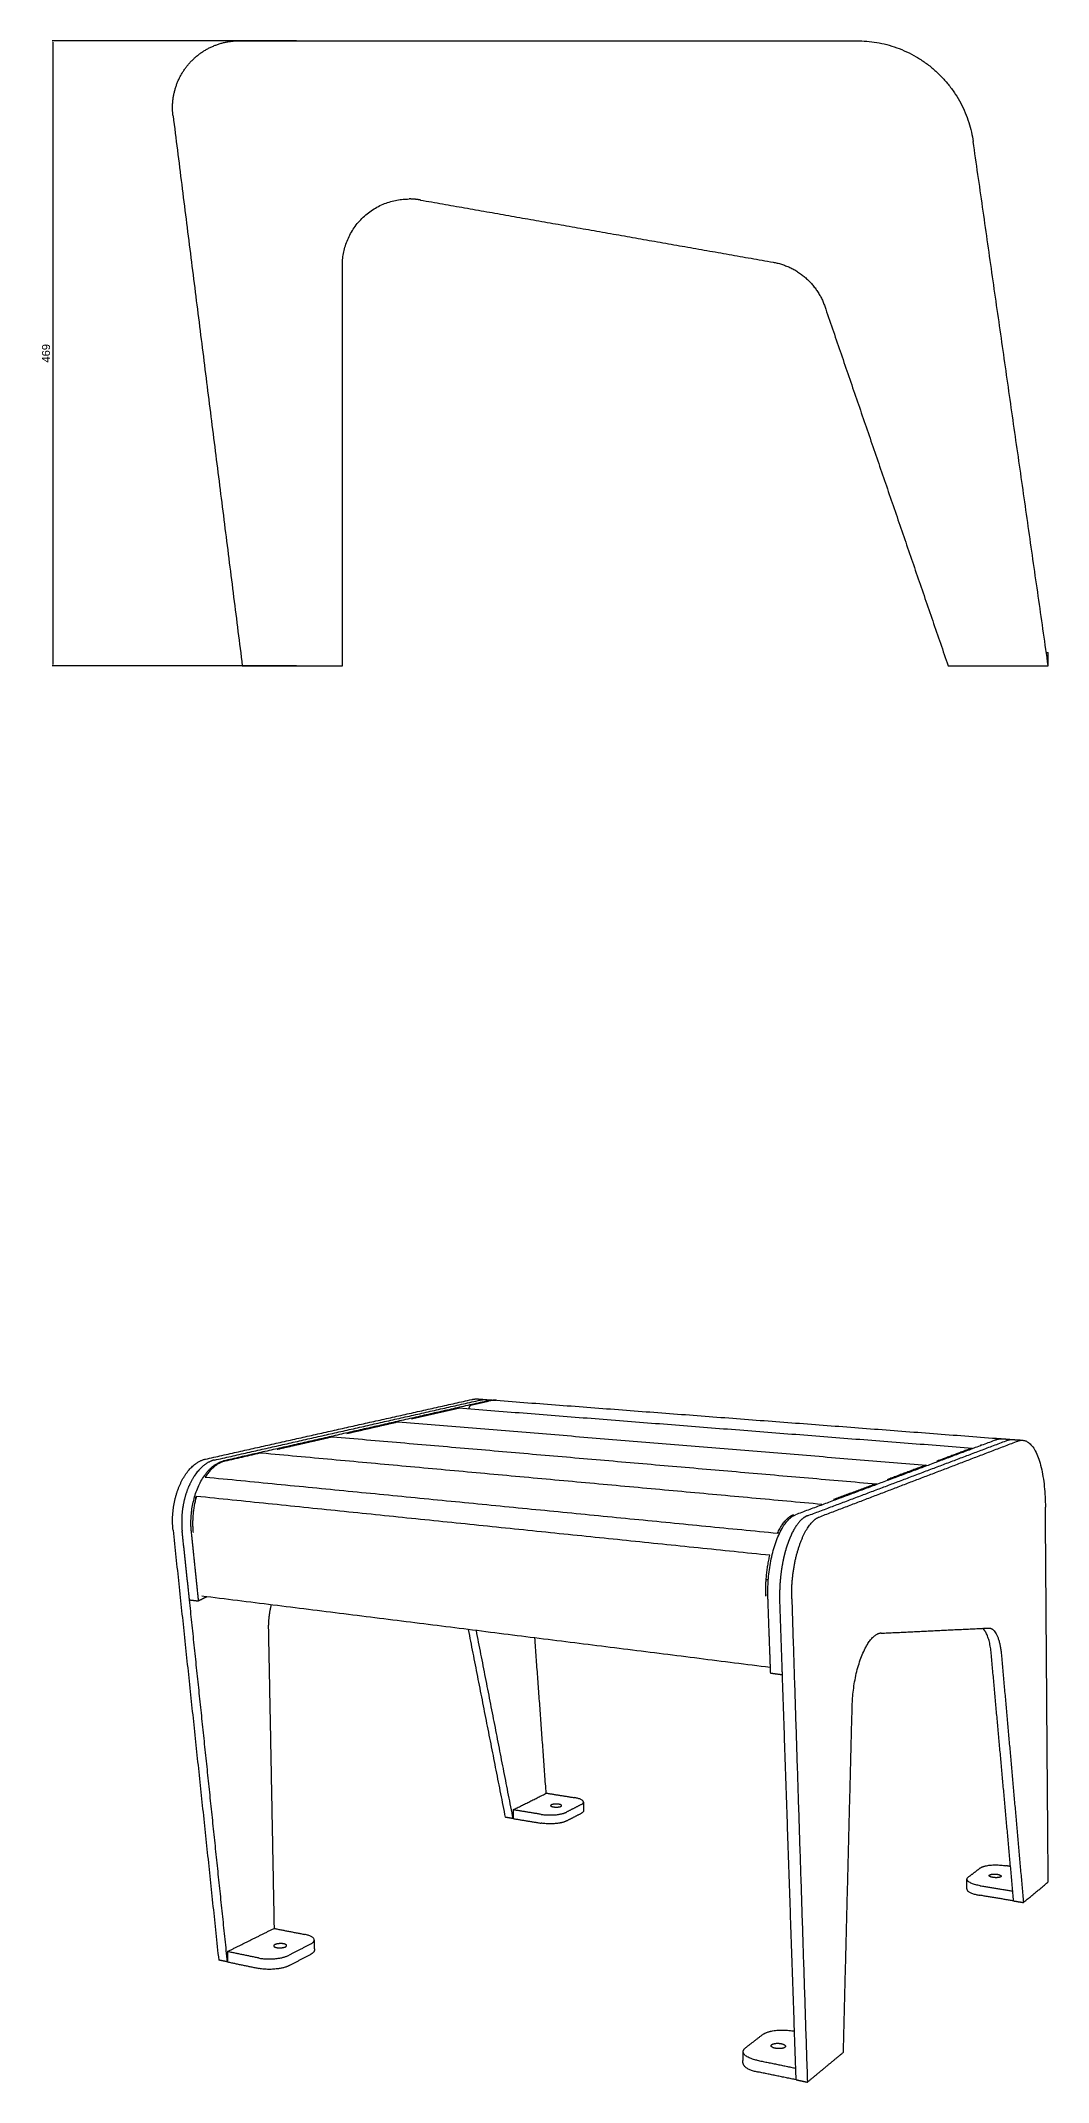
# Model space of a CAD drawing. Header units: millimetres. Extents: x 364 to 2200, y 0 to 1623.
# Drawn here: x 364 to 1119, y 0 to 1530 of the extents above; entities that cross this region are included whole.
import ezdxf

# ---------------------------------------------------------------- set-up
doc = ezdxf.new("R2010")
doc.units = ezdxf.units.MM
doc.header["$MEASUREMENT"] = 0
doc.layers.add('Domyślny', color=7, linetype='Continuous', true_color=0x000000)
doc.layers.add('Utwórz2D linie widoczne', color=7, linetype='Continuous', true_color=0x000000)
doc.styles.add('Arial', font='arial.ttf')
doc.dimstyles.new('Domyślny', dxfattribs={"dimtxt": 6, "dimasz": 1, "dimexe": 0.5, "dimexo": 0.5, "dimgap": 2, "dimtad": 1, "dimtoh": 1, "dimdec": 0, "dimzin": 1, "dimdsep": 46, "dimtxsty": 'Arial', "dimcen": 0.5, "dimazin": 0, "dimtfac": 1, "dimtdec": 4, "dimtix": 1, "dimtmove": 1, "dimatfit": 3, "dimfxl": 0, "dimtolj": 1, "dimtzin": 1, "dimarcsym": 0})

# ---------------------------------------------------------------- blocks, each defined once
blk = doc.blocks.new('*D3')
at = {"layer": 'Defpoints', "color": 0}
for p in [(556.4, 1530.5), (373.2, 1061.9), (556.4, 1061.9)]:
    blk.add_point(p, dxfattribs=at)
at = {"layer": 'Domyślny', "color": 0, "lineweight": -2}
for p, q in [((555.9, 1530.5), (372.7, 1530.5)), ((373.2, 1529.5), (373.2, 1062.9)), ((555.9, 1061.9), (372.7, 1061.9))]:
    blk.add_line(p, q, dxfattribs=at)
at = {"layer": 'Domyślny', "color": 0}
for points in [[(373.4, 1529.5), (373, 1529.5), (373.2, 1530.5)], [(373, 1062.9), (373.4, 1062.9), (373.2, 1061.9)]]:
    blk.add_solid(points, dxfattribs=at)
at = {"layer": 'Domyślny', "color": 0, "insert": (368.1, 1296.2), "char_height": 6, "attachment_point": 5, "rotation": 90, "style": 'Arial'}
blk.add_mtext('\\A1;469', dxfattribs=at)

msp = doc.modelspace()

# ---------------------------------------------------------------- linework, layer by layer
at = {"layer": 'Utwórz2D linie widoczne'}
for points in [[(512.9, 1530.5), (744.4, 1530.5), (975.9, 1530.5)], [(463.3, 1474.2), (489.2, 1268), (515.2, 1061.9)], [(1119.2, 1061.9), (1091.1, 1258.4), (1063, 1454.9)], [(648.8, 1411.1), (780.9, 1387.8), (913, 1364.5)], [(590.2, 1061.9), (590.2, 1211.9), (590.2, 1361.9)], [(951.7, 1331.5), (997.9, 1196.7), (1044.2, 1061.9)], [(1117.7, 1071.9), (1118.4, 1071.9), (1119.2, 1071.9)], [(1119.2, 1061.9), (1119.2, 1066.9), (1119.2, 1071.9)], [(515.2, 1061.9), (552.7, 1061.9), (590.2, 1061.9)], [(1044.2, 1061.9), (1081.7, 1061.9), (1119.2, 1061.9)], [(487.5, 467.1), (587.3, 489.5), (687.2, 511.8)], [(494.3, 466.4), (593.8, 488.9), (693.4, 511.4)], [(699.6, 510.9), (600.4, 488.3), (501.2, 465.8)], [(641.9, 497.4), (659.5, 501.4), (677.2, 505.4)], [(677.5, 505.5), (869.9, 490.4), (1062.2, 475.4)], [(685.8, 507.5), (692.9, 509.1), (699.9, 510.7)], [(692.1, 512.2), (695.2, 512), (698.3, 511.7)], [(698.3, 511.7), (701.4, 511.5), (704.5, 511.3)], [(705.6, 511.2), (894.5, 496.9), (1083.3, 482.5)], [(593.6, 486.4), (612.6, 490.7), (631.7, 495.1)], [(632, 495.1), (829.9, 478.9), (1027.9, 462.6)], [(541.3, 474.5), (561.9, 479.2), (582.6, 483.9)], [(582.9, 483.9), (786.7, 466.3), (990.4, 448.6)], [(1081.1, 481.9), (1005.5, 453.6), (929.8, 425.4)], [(938.7, 424.6), (1013.7, 452.9), (1088.8, 481.3)], [(947.5, 423.7), (1022, 452.2), (1096.5, 480.7)], [(1062.1, 475.4), (1048.7, 470.4), (1035.4, 465.4)], [(1084.7, 482.4), (1088.6, 482.1), (1092.4, 481.8)], [(1092.5, 481.8), (1096.3, 481.6), (1100.1, 481.3)], [(501.5, 465.6), (515, 468.7), (528.5, 471.8)], [(529.9, 471.8), (739.7, 452.6), (949.6, 433.4)], [(1027.6, 462.6), (1013.1, 457.2), (998.6, 451.7)], [(487.4, 453.7), (701.8, 432.7), (916.3, 411.6)], [(990.2, 448.6), (974.3, 442.7), (958.4, 436.8)], [(910.6, 395), (695.7, 417.1), (480.8, 439.2)], [(1119.2, 150.1), (1118.1, 290.6), (1117.1, 431.1)], [(463.3, 413.8), (480.4, 252.7), (497.5, 91.5)], [(475.6, 361.6), (472.9, 387.3), (470.1, 413.1)], [(482.4, 360.8), (479.8, 386.5), (477.1, 412.3)], [(907.8, 376.9), (908.6, 376.8), (909.4, 376.7)], [(475.6, 361.6), (479, 361.2), (482.4, 360.8)], [(504.1, 90.2), (489.9, 225.9), (475.6, 361.6)], [(488.6, 363.9), (485.5, 362.3), (482.4, 360.8)], [(910.7, 310.9), (697.8, 337.7), (484.9, 364.4)], [(911.2, 306.5), (910.1, 335.4), (909.1, 364.3)], [(920, 305.3), (919, 334.3), (918, 363.3)], [(927, 362.3), (932.8, 181.1), (938.7, 0)], [(534.7, 339.6), (536.9, 227.5), (539, 115.3)], [(684.5, 339.3), (698.3, 269), (712.2, 198.6)], [(718.2, 197.6), (704.4, 268.1), (690.6, 338.6)], [(993.9, 336.6), (1034.2, 338.5), (1074.4, 340.5)], [(734.2, 333.1), (738.5, 274.8), (742.7, 216.4)], [(920, 305.3), (915.6, 305.9), (911.2, 306.5)], [(1093.3, 135.9), (1084.9, 228.7), (1076.5, 321.4)], [(1084.1, 320.5), (1092.4, 227.6), (1100.6, 134.7)], [(930.3, 1.8), (925.1, 153.5), (920, 305.3)], [(965.7, 22.4), (969, 152.4), (972.3, 282.3)], [(718.1, 204.2), (730.7, 210.4), (743.2, 216.7)], [(743.2, 216.7), (753.5, 215), (763.8, 213.4)], [(739.1, 200.8), (728.6, 202.5), (718.1, 204.2)], [(718.1, 204.2), (718.2, 200.9), (718.2, 197.6)], [(769.3, 208.2), (763.6, 205.2), (757.8, 202.3)], [(757.8, 195.7), (763.5, 198.7), (769.3, 201.6)], [(770.9, 210), (770.9, 206.7), (770.9, 203.5)], [(718.2, 197.6), (715.2, 198.1), (712.2, 198.6)], [(718.2, 197.6), (728.6, 195.9), (739.1, 194.2)], [(1068.3, 160.6), (1063.8, 157.1), (1059.3, 153.7)], [(1091, 161.7), (1089.2, 162), (1087.5, 162.3)], [(1058.1, 145), (1058.2, 148.6), (1058.3, 152.1)], [(1093.3, 135.9), (1080.7, 138), (1068, 140.1)], [(1068.3, 147.3), (1080.5, 145.3), (1092.7, 143.3)], [(1100.6, 134.7), (1109.9, 142.4), (1119.2, 150.1)], [(1093.3, 135.9), (1097, 135.3), (1100.6, 134.7)], [(504, 97.9), (521.5, 106.6), (539, 115.3)], [(539, 115.3), (550.5, 113), (562, 110.8)], [(527.3, 93.1), (515.6, 95.5), (504, 97.9)], [(504, 97.9), (504.1, 94), (504.1, 90.2)], [(566.3, 103.5), (558.2, 99.3), (550.2, 95.2)], [(550.3, 87.4), (558.4, 91.6), (566.4, 95.8)], [(569.1, 106.5), (569.1, 102.7), (569.2, 98.9)], [(504.1, 90.2), (500.8, 90.9), (497.5, 91.5)], [(504.1, 90.2), (515.8, 87.7), (527.5, 85.3)], [(905.4, 35.8), (898.8, 30.7), (892.3, 25.7)], [(929, 38.2), (929, 38.2), (928.9, 38.2)], [(890.4, 14.4), (890.5, 18.7), (890.6, 22.9)], [(901.1, 16.4), (915.6, 13.5), (930, 10.5)], [(938.7, 0), (952.2, 11.2), (965.7, 22.4)], [(930.3, 1.8), (915.6, 4.8), (901, 7.8)], [(930.3, 1.8), (934.5, 0.9), (938.7, 0)]]:
    msp.add_open_spline(points, degree=2, dxfattribs=at)
for points, weights in [([(975.9, 1530.5), (1052.2, 1530.5), (1063, 1454.9)], [1, 0.755451714527, 1]), ([(1023.2, 1516.7), (1023.3, 1516.6), (1023.3, 1516.6)], [0.863765396521, 0.863698770794, 0.863632579751]), ([(1042.6, 1499.9), (1042.6, 1499.8), (1042.7, 1499.8)], [0.85474184885, 0.854764342632, 0.85478726215]), ([(590.2, 1361.9), (590.2, 1411.9), (640.2, 1411.9)], [1, 0.707106781187, 1]), ([(648.8, 1411.1), (644.5, 1411.9), (640.2, 1411.9)], [1, 0.996194698092, 1]), ([(913, 1364.5), (942.1, 1359.4), (951.7, 1331.5)], [1, 0.861338849661, 1]), ([(686.6, 507.6), (685.4, 507.3), (684.9, 504.9)], [2693.18173751, 2098.38128555, 2395.33636159]), ([(687.2, 511.8), (689.6, 512.4), (692.1, 512.2)], [2736.11473181, 2665.66077712, 2612.36918717]), ([(693.4, 511.4), (695.8, 511.9), (698.3, 511.7)], [2731.25800457, 2660.9390116, 2607.75171132]), ([(699.6, 510.9), (702.4, 511.5), (705.1, 511.2)], [2726.40127733, 2648.38893903, 2591.50526306]), ([(705.6, 511.2), (703.2, 511.4), (700.7, 510.8)], [2694.03535887, 2701.76918698, 2725.53873975]), ([(1068.4, 477.1), (1068.8, 477.9), (1069.2, 478)], [2095.21244945, 2165.23296266, 2427.54573919]), ([(1079.7, 482), (1081.9, 482.8), (1084.1, 482.4)], [2459.90274143, 2435.03923347, 2430.66958956]), ([(1081.1, 481.9), (1083, 482.6), (1084.7, 482.4)], [2459.04020386, 2396.28576791, 2348.94386631]), ([(1088.8, 481.3), (1090.6, 482), (1092.4, 481.8)], [2454.18347661, 2391.75751161, 2344.61848848]), ([(1096.5, 480.7), (1116.6, 488.4), (1117.1, 431.1)], [2449.32674937, 1899.4438661, 2538.44006005]), ([(492, 465.7), (482.5, 462.1), (476.1, 448.9)], [2252.42084737, 1967.20619996, 1971.4029994]), ([(476.7, 417.5), (475.7, 460), (501.2, 465.8)], [2299.45683121, 1618.97316605, 2332.14881149]), ([(502.4, 465.7), (494, 463.8), (487.4, 453.7)], [2331.28627391, 2198.18895297, 2307.71787668]), ([(492.4, 465.9), (492.2, 465.8), (492, 465.7)], [1, 0.999952508611, 1]), ([(494.3, 466.4), (493.3, 466.2), (492.4, 465.9)], [1, 0.998190232629, 1]), ([(528.5, 471.8), (529.2, 471.9), (529.9, 471.8)], [1, 0.987622792552, 1]), ([(475.1, 446.9), (472.3, 440.3), (470.9, 432.7)], [1973.7658454, 1986.56929471, 2067.00818375]), ([(470.9, 432.7), (469.1, 422.8), (470.1, 413.1)], [2202.40237695, 2190.65287766, 2305.880263]), ([(480.8, 439.2), (476.9, 425.9), (478.3, 412.2)], [2299.29045795, 2177.34285262, 2300.16099819]), ([(477.1, 412.3), (476.8, 414.9), (476.7, 417.5)], [1, 0.999227094427, 1]), ([(909.1, 370.1), (910, 418), (929.8, 425.4)], [2032.09575773, 1429.92033797, 2064.78773802]), ([(916.3, 411.6), (921.7, 423.1), (928.3, 425.5)], [2042.08187836, 1946.184518, 2065.65027559]), ([(936.6, 423.6), (931.3, 420.2), (926.8, 410.8)], [1975.1249608, 1790.43927676, 1747.69269695]), ([(936.7, 423.6), (936.6, 423.6), (936.6, 423.6)], [2016.11781662, 2015.93559734, 2015.75389818]), ([(936.9, 423.7), (936.8, 423.6), (936.7, 423.6)], [1, 0.999943361914, 1]), ([(937.1, 423.9), (937, 423.8), (936.9, 423.7)], [1, 0.99993044575, 1]), ([(938.7, 424.6), (937.9, 424.3), (937.1, 423.9)], [1, 0.997050075451, 1]), ([(922.2, 398.4), (922, 397.7), (921.8, 396.9)], [1, 0.999970345506, 1]), ([(922.4, 398.8), (922.3, 398.6), (922.2, 398.4)], [1993.30255556, 1991.67543578, 1990.09493077]), ([(922.7, 400.1), (922.5, 399.5), (922.4, 398.8)], [1, 0.999975622404, 1]), ([(922.8, 400.3), (922.8, 400.2), (922.7, 400.1)], [2005.94369015, 2005.03739132, 2004.14292161]), ([(923.2, 401.6), (923, 401), (922.8, 400.3)], [1, 0.99996970389, 1]), ([(924.1, 404.3), (924, 404.1), (924, 403.9)], [1, 0.999996008741, 1]), ([(924.2, 404.6), (924.2, 404.5), (924.1, 404.3)], [2013.81148178, 2015.31659178, 2016.85851771]), ([(924.3, 404.8), (924.3, 404.7), (924.2, 404.6)], [1734.85549028, 1734.83655164, 1734.82746304]), ([(924.4, 405.1), (924.4, 404.9), (924.3, 404.8)], [2009.85581449, 2010.97708854, 2012.12019895]), ([(925.1, 406.9), (924.8, 406), (924.4, 405.1)], [1, 0.999914889648, 1]), ([(925.9, 408.8), (925.5, 407.8), (925.1, 406.9)], [1, 0.999899663337, 1]), ([(926.8, 410.7), (926.3, 409.7), (925.9, 408.8)], [1, 0.999860851363, 1]), ([(926.8, 410.8), (926.8, 410.7), (926.8, 410.7)], [1968.88625475, 1969.08047147, 1969.27695956]), ([(907.5, 364.4), (907, 379.8), (910.6, 395)], [2034.52499987, 1925.33841765, 2033.65445963]), ([(920.4, 390.6), (919.1, 384.3), (918.5, 377.8)], [1780.91532485, 1821.63257749, 1898.31576533]), ([(921.1, 394.2), (920.7, 392.4), (920.4, 390.6)], [1, 0.999866692857, 1]), ([(920.4, 390.6), (920.4, 390.6), (920.4, 390.6)], [1948.04536031, 1948.02472073, 1948.00411808]), ([(921.2, 394.3), (921.1, 394.2), (921.1, 394.2)], [1963.59300272, 1963.22581148, 1962.86359804]), ([(921.8, 396.7), (921.5, 395.5), (921.2, 394.3)], [1, 0.999931562152, 1]), ([(921.8, 396.9), (921.8, 396.8), (921.8, 396.7)], [1979.32971188, 1978.47660406, 1977.64049166]), ([(909.1, 364.3), (909, 367.2), (909.1, 370.1)], [1, 0.999633524491, 1]), ([(918.3, 375.8), (918, 372.5), (918, 369.2)], [1, 0.999608299737, 1]), ([(918, 363.3), (917.9, 366.2), (918, 369.2)], [1, 0.999640487931, 1]), ([(918.5, 377.7), (918.4, 376.8), (918.3, 375.8)], [1, 0.999967552196, 1]), ([(918.3, 375.8), (918.3, 375.8), (918.3, 375.8)], [1949.19221827, 1949.23540423, 1949.27873722]), ([(918.5, 377.8), (918.5, 377.8), (918.5, 377.7)], [1943.34938644, 1943.45138113, 1943.55489616]), ([(536.8, 357.9), (534.5, 348.8), (534.7, 339.6)], [2136.52642391, 2220.06724396, 2436.12647162]), ([(909.1, 365.1), (908.8, 365.1), (908.4, 365.1)], [1, 0.999060504655, 1]), ([(1076.5, 321.4), (1075.1, 336.3), (1069.9, 340.3)], [2472.87156678, 2202.92349567, 2321.08786871]), ([(1074.4, 340.5), (1082.3, 340.9), (1084.1, 320.5)], [2428.61066512, 2114.02940061, 2468.01483953]), ([(972.3, 282.3), (973.5, 327), (991, 335.8)], [2154.19521643, 1516.25769319, 2186.88719671]), ([(993.9, 336.6), (992.5, 336.5), (991, 335.8)], [2194.43041371, 2182.27608669, 2186.88719671]), ([(910.2, 314.9), (910.5, 314.8), (910.9, 314.8)], [1, 0.998923987497, 1]), ([(739.1, 200.8), (751.2, 198.9), (757.8, 202.3)], [2863.03048442, 2017.59982074, 2870.34703111]), ([(769.3, 208.2), (775.7, 211.5), (763.8, 213.4)], [2900.14953317, 2062.75743068, 2926.89298883]), ([(770.9, 203.5), (770.9, 202.5), (769.3, 201.6)], [2538.62956347, 2631.7423342, 2902.1261377]), ([(757.8, 195.7), (751.2, 192.2), (739.1, 194.2)], [2872.32363564, 2018.99749121, 2865.00708895]), ([(1068.3, 147.3), (1054, 149.6), (1059.3, 153.7)], [2619.95304716, 1859.45501557, 2646.69650282]), ([(1068.3, 160.6), (1073.4, 164.5), (1087.5, 162.3)], [2676.49900488, 1904.6126255, 2683.81555157]), ([(1058.1, 145), (1058, 141.7), (1068, 140.1)], [2369.25431066, 2034.98365658, 2621.92965169]), ([(566.3, 103.5), (575.3, 108.1), (562, 110.8)], [2449.70600204, 1744.24575527, 2476.4494577]), ([(527.3, 93.1), (540.8, 90.3), (550.2, 95.2)], [2412.58695329, 1699.08814534, 2419.90349998]), ([(569.2, 98.9), (569.2, 97.3), (566.4, 95.8)], [2120.38784915, 2177.70512843, 2451.68260657]), ([(550.3, 87.4), (541, 82.5), (527.5, 85.3)], [2421.88010451, 1700.48581581, 2414.56355782]), ([(905.4, 35.8), (912.8, 41.4), (928.9, 38.2)], [2226.05547375, 1586.1009501, 2233.37202044]), ([(901.1, 16.4), (884.6, 19.8), (892.3, 25.7)], [2169.50951603, 1540.94334017, 2196.25297169]), ([(890.4, 14.4), (890.4, 10), (901, 7.8)], [1930.05125931, 1720.24108472, 2171.48612056])]:
    msp.add_rational_spline(points, weights, degree=2, dxfattribs=at)
for points, weights, degree, knots in [([(463.3, 1474.2), (460.5, 1496.6), (475.4, 1513.5), (490.3, 1530.5), (512.9, 1530.5)], [1, 0.911455510043, 1, 0.911455510043, 1], 2, [0, 0, 0, 42.398806, 42.398806, 84.797612, 84.797612, 84.797612]), ([(463.3, 413.8), (461.3, 432.3), (468.7, 448.5), (476, 464.5), (487.5, 467.1)], [2310.73699025, 2099.91347728, 2313.27881502, 2116.98796714, 2341.86226597], 2, [0, 0, 0, 42.398806, 42.398806, 84.797612, 84.797612, 84.797612]), ([(476.1, 448.9), (475.8, 448.4), (475.6, 447.8), (475.4, 447.3), (475.1, 446.9)], [1, 0.999932662779, 1, 0.999958607363, 1], 2, [0, 0, 0, 1.257818, 1.257818, 2.27367, 2.27367, 2.27367]), ([(927, 362.3), (926.3, 383.3), (932.6, 401.9), (938.8, 420.4), (947.5, 423.7)], [2023.94900781, 1838.51899048, 2026.49083258, 1855.59348033, 2055.07428353], 2, [0, 0, 0, 42.398806, 42.398806, 84.797612, 84.797612, 84.797612]), ([(924, 403.9), (923.8, 403.3), (923.6, 402.8), (923.4, 402.2), (923.2, 401.6)], [1, 0.999978481915, 1, 0.999975899983, 1], 2, [0, 0, 0, 1.109895, 1.109895, 2.329446, 2.329446, 2.329446]), ([(911, 310.9), (910.9, 310.9), (910.8, 310.9), (910.8, 310.9), (910.7, 310.9), (910.7, 310.9), (910.7, 310.9)], [1, 0.99979062915, 0.99979062915, 1, 1.00000042686, 1.00000085396, 1.0000012813], 3, [0, 0, 0, 0, 0.2431208, 0.2431208, 0.2431208, 0.2701144, 0.2701144, 0.2701144, 0.2701144]), ([(746.8, 207.9), (744.8, 206.9), (748.4, 206.4), (752, 205.8), (754, 206.8)], [2898.84711842, 2046.18184626, 2890.82408172, 2042.06077654, 2893.01904573], 2, [-18.849556, -18.849556, -18.849556, -9.424778, -9.424778, 0, 0, 0]), ([(754, 206.8), (756, 207.8), (752.4, 208.4), (748.8, 208.9), (746.8, 207.9)], [2893.01904573, 2049.28599413, 2901.04208243, 2053.40706385, 2898.84711842], 2, [-18.849556, -18.849556, -18.849556, -9.424778, -9.424778, 0, 0, 0]), ([(1083.7, 154), (1082.2, 152.8), (1077.9, 153.5), (1073.6, 154.1), (1075.2, 155.3)], [2647.99891757, 1868.80538239, 2645.80395356, 1872.92645211, 2653.82699026], 2, [-18.849556, -18.849556, -18.849556, -9.424778, -9.424778, 0, 0, 0]), ([(1075.2, 155.3), (1076.7, 156.5), (1080.9, 155.9), (1085.2, 155.2), (1083.7, 154)], [2653.82699026, 1880.1516697, 2656.02195427, 1876.03059998, 2647.99891757], 2, [-18.849556, -18.849556, -18.849556, -9.424778, -9.424778, 0, 0, 0]), ([(539.6, 103.1), (536.8, 101.7), (540.8, 100.9), (544.8, 100.1), (547.6, 101.5)], [2448.40358729, 1727.67017086, 2440.38055059, 1723.54910114, 2442.5755146], 2, [-18.849556, -18.849556, -18.849556, -9.424778, -9.424778, 0, 0, 0]), ([(547.6, 101.5), (550.3, 102.9), (546.3, 103.7), (542.4, 104.5), (539.6, 103.1)], [2442.5755146, 1730.77431873, 2450.5985513, 1734.89538845, 2448.40358729], 2, [-18.849556, -18.849556, -18.849556, -9.424778, -9.424778, 0, 0, 0]), ([(921.8, 26.1), (919.6, 24.4), (914.7, 25.4), (909.7, 26.4), (912, 28.1)], [2197.55538644, 1550.29370699, 2195.36042243, 1554.41477671, 2203.38345913], 2, [-18.849556, -18.849556, -18.849556, -9.424778, -9.424778, 0, 0, 0]), ([(912, 28.1), (914.2, 29.9), (919.1, 28.9), (924, 27.9), (921.8, 26.1)], [2203.38345913, 1561.6399943, 2205.57842314, 1557.51892458, 2197.55538644], 2, [-18.849556, -18.849556, -18.849556, -9.424778, -9.424778, 0, 0, 0])]:
    msp.add_rational_spline(points, weights, degree=degree, knots=knots, dxfattribs=at)
for points, knots in [([(480.4, 437.5), (480.4, 437.6), (480.4, 437.9), (480.4, 438.2), (480.4, 438.5), (480.5, 438.8), (480.6, 439), (480.6, 439.1), (480.7, 439.2), (480.8, 439.2), (480.8, 439.2)], [0, 0, 0, 0, 0.390604, 0.729933, 1.025914, 1.282943, 1.486239, 1.642013, 1.761056, 1.863049, 1.863049, 1.863049, 1.863049]), ([(918, 411.7), (917.8, 411.7), (917.6, 411.7), (917.3, 411.6), (916.9, 411.6), (916.6, 411.6), (916.3, 411.6), (916.3, 411.6)], [0, 0, 0, 0, 0.314673, 0.59822, 1.053665, 1.419696, 1.701115, 1.701115, 1.701115, 1.701115])]:
    msp.add_open_spline(points, degree=3, knots=knots, dxfattribs=at)

# ---------------------------------------------------------------- dimensions: what is measured, and where the dimension line sits
at = {"layer": 'Domyślny'}
dim = msp.add_aligned_dim(p1=(556.4, 1530.5), p2=(556.4, 1061.9), distance=-183.2, dimstyle='Domyślny', dxfattribs=at)
dim.commit()
dim.dimension.update_dxf_attribs({"geometry": '*D3', "text_midpoint": (368.1, 1296.2)})

doc.saveas('drawing.dxf')
